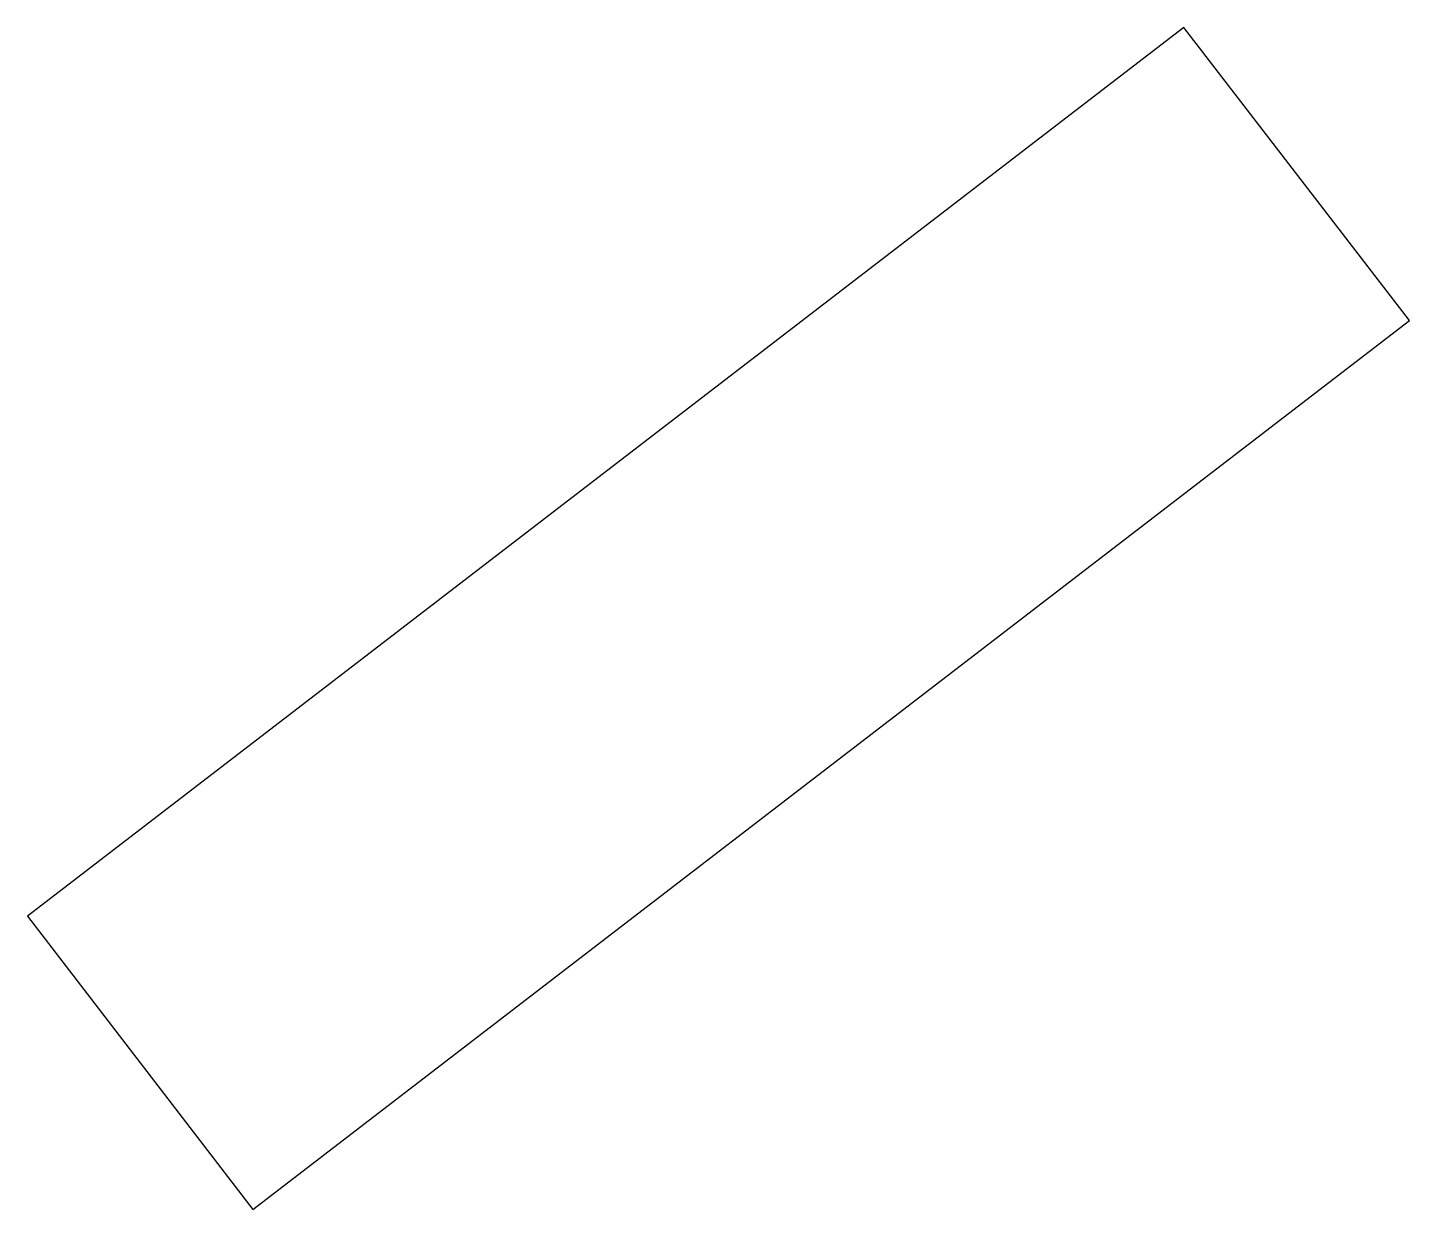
# Model space of a CAD drawing. Header units: metres. Extents: x -4.1 to 12.8, y -0.1 to 14.4.
import ezdxf

# ---------------------------------------------------------------- set-up
doc = ezdxf.new("R2010")
doc.units = ezdxf.units.M

msp = doc.modelspace()

# ---------------------------------------------------------------- linework, layer by layer
for p, q in [((10.057, 14.382), (-4.118, 3.484)), ((12.82, 10.789), (10.057, 14.382)), ((-1.356, -0.109), (12.82, 10.789)), ((-4.118, 3.484), (-1.356, -0.109))]:
    msp.add_line(p, q)

doc.saveas('drawing.dxf')
